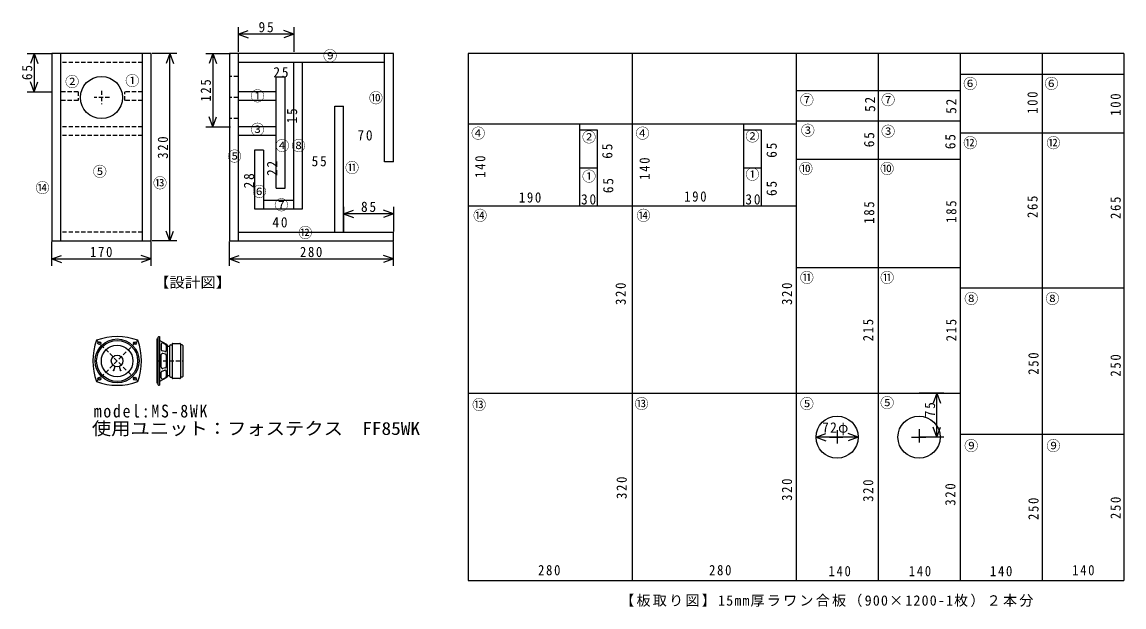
# Model space of a CAD drawing. Units: millimetres, scale not verified. Extents: x -1012 to 870, y -442 to 557.
import ezdxf
from ezdxf.enums import TextEntityAlignment as Align

# ---------------------------------------------------------------- set-up
doc = ezdxf.new("R2010")
doc.units = ezdxf.units.MM
doc.header["$LTSCALE"] = 6
doc.linetypes.add('DASHED1', pattern=[1.8, 1.2, -0.6])
doc.layers.add('0-0', color=7, linetype='Continuous')
doc.styles.add('ＭＳ ゴシック', font='')
doc.styles.get('ＭＳ ゴシック').set_extended_font_data('MS Gothic')

msp = doc.modelspace()

# ---------------------------------------------------------------- linework, layer by layer
at = {"layer": '0-0', "color": 4}
for p, q in [((-642.746, 547.959), (-642.746, 505.959)), ((-547.746, 547.959), (-547.746, 505.959)), ((-642.746, 535.959), (-625.832, 542.115)), ((-547.746, 535.959), (-642.746, 535.959)), ((-642.746, 535.959), (-625.832, 529.802)), ((-547.746, 535.959), (-564.661, 542.115)), ((-547.746, 535.959), (-564.661, 529.802)), ((-1003.321, 502.694), (-961.321, 502.694)), ((-991.321, 502.694), (-997.478, 485.78)), ((-991.321, 502.694), (-991.321, 437.694)), ((-991.321, 502.694), (-985.165, 485.78)), ((-747.5, 502.694), (-789.5, 502.694)), ((-759.5, 502.694), (-765.656, 485.78)), ((-759.5, 182.694), (-759.5, 502.694)), ((-759.5, 502.694), (-753.344, 485.78)), ((-698.114, 502.694), (-656.114, 502.694)), ((-686.114, 502.694), (-692.27, 485.78)), ((-686.114, 502.694), (-686.114, 377.694)), ((-686.114, 502.694), (-679.958, 485.78)), ((-991.321, 437.694), (-997.478, 454.609)), ((-991.321, 437.694), (-985.165, 454.609)), ((-1003.321, 437.694), (-961.321, 437.694)), ((-698.114, 377.694), (-656.114, 377.694)), ((-686.114, 377.694), (-692.27, 394.609)), ((-686.114, 377.694), (-679.958, 394.609)), ((-462.746, 241.119), (-462.746, 199.119)), ((-462.746, 229.119), (-445.832, 235.276)), ((-377.746, 229.119), (-462.746, 229.119)), ((-462.746, 229.119), (-445.832, 222.963)), ((-377.746, 229.119), (-394.661, 235.276)), ((-377.746, 229.119), (-394.661, 222.963)), ((-377.746, 241.119), (-377.746, 199.119)), ((-759.5, 182.694), (-765.656, 199.609)), ((-759.5, 182.694), (-753.344, 199.609)), ((-961.321, 140.028), (-961.321, 182.028)), ((-791.321, 140.028), (-791.321, 182.028)), ((-747.5, 182.694), (-789.5, 182.694)), ((-657.746, 140.028), (-657.746, 182.028)), ((-377.746, 140.028), (-377.746, 182.028)), ((-961.321, 152.028), (-944.407, 158.185)), ((-961.321, 152.028), (-791.321, 152.028)), ((-961.321, 152.028), (-944.407, 145.872)), ((-791.321, 152.028), (-808.236, 158.185)), ((-791.321, 152.028), (-808.236, 145.872)), ((-657.746, 152.028), (-640.832, 158.185)), ((-657.746, 152.028), (-377.746, 152.028)), ((-657.746, 152.028), (-640.832, 145.872)), ((-377.746, 152.028), (-394.661, 158.185)), ((-377.746, 152.028), (-394.661, 145.872)), ((562.648, -77.306), (520.648, -77.306)), ((550.648, -77.306), (544.491, -94.22)), ((550.648, -152.306), (550.648, -77.306)), ((550.648, -77.306), (556.804, -94.22)), ((344.285, -152.306), (361.199, -146.149)), ((416.285, -152.306), (399.371, -146.149)), ((550.648, -152.306), (544.491, -135.391)), ((550.648, -152.306), (556.804, -135.391)), ((416.285, -152.306), (344.285, -152.306)), ((344.285, -152.306), (361.199, -158.462)), ((416.285, -152.306), (399.371, -158.462)), ((562.648, -152.306), (520.648, -152.306))]:
    msp.add_line(p, q, dxfattribs=at)
at = {"layer": '0-0'}
for p, q in [((-946.321, 502.694), (-946.321, 182.694)), ((-806.321, 182.694), (-806.321, 502.694)), ((-642.746, 502.694), (-642.746, 182.694)), ((-392.746, 317.694), (-392.746, 502.694)), ((-377.746, 317.694), (-377.746, 502.694)), ((-249.715, 502.694), (-249.715, -397.306)), ((870.285, 502.694), (-249.715, 502.694)), ((30.285, 502.694), (30.285, -397.306)), ((310.285, 502.694), (310.285, -397.306)), ((450.285, 502.694), (450.285, -397.306)), ((590.285, 502.694), (590.285, -397.306)), ((730.285, 502.694), (730.285, -397.306)), ((870.285, 502.694), (870.285, -397.306)), ((-392.746, 487.694), (-642.746, 487.694)), ((-547.746, 237.694), (-547.746, 487.694)), ((-532.746, 237.694), (-532.746, 487.694)), ((-562.746, 462.694), (-577.746, 462.694)), ((-577.746, 272.694), (-577.746, 462.694)), ((-562.746, 272.694), (-562.746, 462.694)), ((590.285, 467.694), (870.285, 467.694)), ((-577.746, 437.694), (-642.746, 437.694)), ((310.285, 439.694), (590.285, 439.694)), ((-577.746, 422.694), (-642.746, 422.694)), ((-477.746, 412.694), (-462.746, 412.694)), ((-477.746, 197.694), (-477.746, 412.694)), ((-462.746, 197.694), (-462.746, 412.694)), ((-577.746, 377.694), (-642.746, 377.694)), ((-249.715, 382.694), (310.285, 382.694)), ((-59.715, 382.694), (-59.715, 242.694)), ((220.285, 382.694), (220.285, 242.694)), ((310.285, 387.694), (590.285, 387.694)), ((-577.746, 362.694), (-642.746, 362.694)), ((-59.715, 372.694), (-29.715, 372.694)), ((-29.715, 372.694), (-29.715, 242.694)), ((590.285, 367.694), (870.285, 367.694)), ((-614.746, 337.694), (-614.746, 237.694)), ((-599.746, 337.694), (-614.746, 337.694)), ((-599.746, 337.694), (-599.746, 237.694)), ((310.285, 322.694), (590.285, 322.694)), ((-377.746, 317.694), (-392.746, 317.694)), ((-59.715, 307.694), (-29.715, 307.694)), ((220.285, 307.694), (250.285, 307.694)), ((-577.746, 272.694), (-562.746, 272.694)), ((-599.746, 252.694), (-547.746, 252.694)), ((-614.746, 237.694), (-532.746, 237.694)), ((-249.715, 242.694), (310.285, 242.694)), ((-642.746, 197.694), (-377.746, 197.694)), ((-377.746, 182.694), (-377.746, 197.694)), ((-657.746, 182.694), (-377.746, 182.694)), ((310.285, 137.694), (590.285, 137.694)), ((590.285, 102.694), (870.285, 102.694)), ((-778.63, 19.341), (-777.08, 19.341)), ((-777.08, 19.341), (-777.08, -63.659)), ((-781.58, 15.341), (-781.58, -59.659)), ((-781.58, 15.341), (-779.33, 15.341)), ((-779.33, -62.959), (-779.33, 18.641)), ((-764.609, 5.913), (-777.08, 12.841)), ((-774.08, 6.682), (-774.08, -3.133)), ((-771.135, 8.445), (-766.635, 6.031)), ((-765.58, 4.269), (-765.58, -4.221)), ((-763.58, -48.482), (-763.58, 4.164)), ((-763.58, 2.841), (-759.58, 2.841)), ((-759.58, -48.659), (-759.58, 4.341)), ((-758.58, 5.341), (-755.581, 5.341)), ((-755.581, 7.141), (-755.581, -51.459)), ((-754.88, 7.841), (-742.28, 7.841)), ((-741.581, 7.141), (-741.581, -51.459)), ((-738.58, 5.341), (-741.581, 5.341)), ((-737.58, 4.341), (-737.58, -48.659)), ((-774.08, -32.999), (-774.08, -11.319)), ((-768.149, -6.138), (-772.648, -4.805)), ((-767.146, -10.366), (-771.647, -9.366)), ((-765.58, -12.319), (-765.58, -31.999)), ((-767.146, -33.951), (-771.647, -34.951)), ((-764.609, -50.23), (-777.08, -57.159)), ((-774.08, -51), (-774.08, -41.43)), ((-772.648, -39.512), (-768.149, -38.179)), ((-771.135, -52.763), (-766.635, -50.349)), ((-765.58, -40.097), (-765.58, -48.586)), ((-763.58, -47.159), (-759.58, -47.159)), ((-758.58, -49.659), (-755.581, -49.659)), ((-742.28, -52.159), (-754.88, -52.159)), ((-738.58, -49.659), (-741.581, -49.659)), ((-781.58, -59.659), (-779.33, -59.659)), ((-778.63, -63.659), (-777.08, -63.659)), ((-249.715, -77.306), (590.285, -77.306)), ((380.285, -140.363), (380.285, -163.212)), ((520.285, -138.731), (520.285, -161.58)), ((590.285, -147.306), (870.285, -147.306)), ((367.228, -152.306), (390.078, -152.306)), ((507.591, -152.306), (532.073, -152.306)), ((-249.715, -397.306), (870.285, -397.306))]:
    msp.add_line(p, q, dxfattribs=at)
at = {"layer": '0-0', "linetype": 'DASHED1'}
for p, q in [((-806.321, 487.694), (-946.321, 487.694)), ((-642.746, 463.694), (-657.746, 463.694)), ((-916.321, 437.694), (-946.321, 437.694)), ((-916.321, 437.694), (-916.321, 422.694)), ((-876.321, 439.262), (-876.321, 416.14)), ((-806.321, 437.694), (-836.321, 437.694)), ((-916.321, 422.694), (-946.321, 422.694)), ((-862.72, 427.694), (-888.562, 427.694)), ((-642.746, 427.694), (-657.746, 427.694)), ((-806.321, 377.694), (-946.321, 377.694)), ((-642.746, 391.694), (-657.746, 391.694)), ((-806.321, 362.694), (-946.321, 362.694)), ((-806.321, 197.694), (-946.321, 197.694)), ((-884.898, -57.514), (-814.187, 13.196)), ((-884.898, 13.196), (-814.187, -57.514)), ((-777.08, 6.312), (-777.08, -41.883)), ((-781.58, -22.159), (-737.58, -22.159))]:
    msp.add_line(p, q, dxfattribs=at)
at = {"layer": '0-0'}
msp.add_lwpolyline([(-961.321, 182.694), (-791.321, 182.694), (-791.321, 502.694), (-961.321, 502.694)], close=True, dxfattribs=at)
for points in [[(-377.746, 502.694), (-657.746, 502.694), (-657.746, 182.694)], [(220.285, 372.694), (250.285, 372.694), (250.285, 242.694)]]:
    msp.add_lwpolyline(points, dxfattribs=at)
at = {"layer": '0-0', "linetype": 'DASHED1'}
msp.add_lwpolyline([(-806.321, 422.694), (-836.321, 422.694), (-836.321, 437.694)], dxfattribs=at)
at = {"layer": '0-0'}
for centre, radius in [((-876.321, 427.694), 36), ((-849.543, -22.159), 37.5), ((-849.543, -22.159), 35), ((-879.948, 8.247), 2.5), ((-849.543, -22.159), 27), ((-819.137, 8.247), 2.5), ((-849.543, -22.159), 10), ((-879.948, -52.564), 2.5), ((-855.542, -38.727), 0.2), ((-843.543, -38.727), 0.2), ((-819.137, -52.564), 2.5), ((380.285, -152.306), 36), ((520.285, -152.306), 36)]:
    msp.add_circle(centre, radius, dxfattribs=at)
for centre, radius, start, end in [((-849.543, -85.445), 104.786, 70.28108, 109.71875), ((-778.63, 18.641), 0.7, 90, 180), ((-786.256, -22.159), 104.786, 160.28108, 199.71875), ((-912.829, -22.159), 104.786, 340.28108, 19.71875), ((-772.081, 6.682), 2, 61.79231, 180), ((-767.58, 4.269), 2, 0, 61.79099), ((-765.58, 4.164), 2, 0, 60.94366), ((-758.58, 4.341), 1, 90, 180), ((-754.88, 7.141), 0.7, 90, 180), ((-742.28, 7.141), 0.7, 0, 90), ((-738.58, 4.341), 1, 0, 90), ((-772.081, -2.887), 2, 180, 253.49551), ((-772.081, -11.319), 2, 77.47124, 180), ((-767.58, -4.221), 2, 253.49654, 0), ((-767.58, -12.319), 2, 0, 77.47124), ((-870.457, -30.726), 16.925, 331.78838, 357.97403), ((-828.628, -30.726), 16.925, 182.02293, 208.21141), ((-772.081, -32.999), 2, 180, 282.52852), ((-767.58, -31.999), 2, 282.52852, 0), ((-772.081, -41.43), 2, 106.50568, 180), ((-772.081, -51), 2, 180, 298.20744), ((-767.58, -40.097), 2, 0, 106.50424), ((-767.58, -48.586), 2, 298.20877, 0), ((-765.58, -48.482), 2, 299.05536, 0), ((-758.58, -48.659), 1, 180, 270), ((-754.88, -51.459), 0.7, 180, 270), ((-742.28, -51.459), 0.7, 270, 0), ((-738.58, -48.659), 1, 270, 0), ((-849.543, 41.128), 104.786, 250.28108, 289.71875), ((-778.63, -62.959), 0.7, 180, 270)]:
    msp.add_arc(centre, radius, start, end, dxfattribs=at)
at = {"layer": '0-0', "linetype": 'DASHED1'}
msp.add_arc((-870.457, -30.726), 16.925, 331.78835, 357.97682, dxfattribs=at)

# ---------------------------------------------------------------- texts
at = {"layer": '0-0', "style": 'ＭＳ ゴシック'}
for s, p in [('⑨', (-497.798, 484.741)), ('②', (-938.472, 440.674)), ('①', (-835.648, 442.306)), ('⑥', (595.725, 437.409)), ('⑥', (734.456, 437.409)), ('①', (-621.839, 416.192)), ('⑩', (-419.456, 412.927)), ('⑦', (316.632, 409.663)), ('⑦', (455.363, 409.663)), ('③', (-621.839, 359.067)), ('④', (-244.819, 352.539)), ('④', (35.907, 352.539)), ('③', (318.264, 357.435)), ('③', (455.363, 355.803)), ('②', (-55.492, 346.01)), ('②', (223.601, 347.642)), ('⑫', (595.725, 336.218)), ('⑫', (737.72, 336.218)), ('⑤', (-661.01, 313.368)), ('④', (-579.404, 331.321)), ('⑧', (-551.658, 331.321)), ('⑤', (-891.14, 287.254)), ('⑪', (-460.259, 293.782)), ('①', (-55.492, 279.093)), ('①', (223.601, 282.358)), ('⑩', (315, 292.15)), ('⑩', (453.731, 292.15)), ('⑭', (-989.067, 259.508)), ('⑬', (-788.316, 267.668)), ('⑥', (-618.575, 252.979)), ('⑦', (-581.036, 230.13)), ('⑭', (-241.554, 212.176)), ('⑭', (37.539, 212.176)), ('⑫', (-540.233, 182.798)), ('⑪', (316.632, 106.088)), ('⑪', (453.731, 106.088)), ('⑧', (597.358, 70.181)), ('⑧', (736.088, 70.181)), ('⑬', (-243.187, -110.984)), ('⑬', (34.275, -109.352)), ('⑤', (316.632, -109.352)), ('⑤', (453.731, -107.72)), ('⑨', (597.358, -181.166)), ('⑨', (737.72, -181.166))]:
    msp.add_text(s, height=17.6, dxfattribs=at).set_placement(p, align=Align.BOTTOM_LEFT)
at = {"layer": '0-0', "style": 'ＭＳ ゴシック', "width": 1.1}
for s, height, p in [('【設計図】', 17.6, (-786.684, 97.927)), ('使用ユニット：フォステクス\u3000FF85WK', 21.99, (-892.772, -155.052))]:
    msp.add_text(s, height=height, dxfattribs=at).set_placement(p, align=Align.BOTTOM_LEFT)
at = {"layer": '0-0', "attachment_point": 7, "style": 'ＭＳ ゴシック'}
for s, insert, char_height in [('\\T1.27;\\W0.95;95', (-607.996, 538.959), 17.6), ('\\T1.27;\\W0.95;25', (-582.668, 461.891), 17.6), ('\\T1.27;\\W0.95;70', (-439.041, 354.171), 17.6), ('\\T1.27;\\W0.95;55', (-517.383, 310.104), 17.6), ('\\T1.27;\\W0.9;190', (-163.212, 248.083), 17.6), ('\\T1.27;\\W0.9;190', (119.145, 249.715), 17.6), ('\\T1.27;\\W0.95;85', (-432.996, 232.119), 17.6), ('\\T1.27;\\W0.95;30', (-57.124, 244.819), 17.6), ('\\T1.27;\\W0.95;30', (223.601, 244.819), 17.6), ('\\T1.27;\\W0.95;40', (-584.301, 205.648), 17.6), ('\\T1.27;\\W0.9;170', (-895.821, 155.028), 17.6), ('\\T1.27;\\W0.9;280', (-537.246, 155.028), 17.6), ('\\T1.22;\\W0.9;model:MS-8WK', (-889.508, -119.145), 21.99), ('\\T1.2;\\W0.95;72φ', (354.785, -149.306), 17.6), ('\\T1.27;\\W0.9;280', (-130.57, -388.446), 17.6), ('\\T1.27;\\W0.9;280', (161.58, -388.446), 17.6), ('\\T1.27;\\W0.9;140', (365.596, -390.078), 17.6), ('\\T1.27;\\W0.9;140', (502.694, -390.078), 17.6), ('\\T1.27;\\W0.9;140', (641.425, -390.078), 17.6), ('\\T1.27;\\W0.9;140', (781.788, -388.446), 17.6), ('\\T1.16;【板取り図】15mm厚ラワン合板（900×1200-1枚）２本分', (9.793, -442.306), 17.6)]:
    msp.add_mtext(s, dxfattribs=dict(at, insert=insert, char_height=char_height))
at = {"layer": '0-0', "char_height": 17.6, "attachment_point": 7, "rotation": 90, "style": 'ＭＳ ゴシック'}
for s, insert in [('\\T1.27;\\W0.95;65', (-994.321, 457.444)), ('\\T1.27;\\W0.9;125', (-689.114, 420.694)), ('\\T1.27;\\W0.9;100', (723.031, 399.87)), ('\\T1.27;\\W0.9;100', (865.026, 396.606)), ('\\T1.27;\\W0.95;52', (445.57, 403.135)), ('\\T1.27;\\W0.95;52', (584.301, 399.87)), ('\\T1.27;\\W0.95;15', (-541.865, 383.549)), ('\\T1.27;\\W0.9;320', (-762.5, 323.194)), ('\\T1.27;\\W0.95;65', (443.938, 342.746)), ('\\T1.27;\\W0.95;65', (582.668, 339.482)), ('\\T1.27;\\W0.95;65', (-3.264, 323.161)), ('\\T1.27;\\W0.95;65', (277.461, 324.793)), ('\\T1.27;\\W0.9;140', (-220.337, 290.518)), ('\\T1.27;\\W0.9;140', (60.389, 287.254)), ('\\T1.27;\\W0.95;22', (-576.14, 293.782)), ('\\T1.27;\\W0.95;28', (-615.311, 272.565)), ('\\T1.27;\\W0.95;65', (-1.632, 264.404)), ('\\T1.27;\\W0.95;65', (277.461, 259.508)), ('\\T1.27;\\W0.9;185', (443.938, 212.176)), ('\\T1.27;\\W0.9;185', (584.301, 213.808)), ('\\T1.27;\\W0.9;265', (723.031, 221.969)), ('\\T1.27;\\W0.9;265', (865.026, 220.337)), ('\\T1.27;\\W0.9;320', (19.585, 73.446)), ('\\T1.27;\\W0.9;320', (303.575, 73.446)), ('\\T1.27;\\W0.9;215', (442.306, 11.425)), ('\\T1.27;\\W0.9;215', (584.301, 11.425)), ('\\T1.27;\\W0.9;250', (724.663, -45.699)), ('\\T1.27;\\W0.9;250', (865.026, -48.964)), ('\\T1.27;\\W0.95;75', (547.844, -118.376)), ('\\T1.27;\\W0.9;320', (21.218, -257.876)), ('\\T1.27;\\W0.9;320', (303.575, -261.14)), ('\\T1.27;\\W0.9;320', (442.306, -262.772)), ('\\T1.27;\\W0.9;320', (582.668, -269.301)), ('\\T1.27;\\W0.9;250', (724.663, -293.782)), ('\\T1.27;\\W0.9;250', (865.026, -292.15))]:
    msp.add_mtext(s, dxfattribs=dict(at, insert=insert))

doc.saveas('drawing.dxf')
